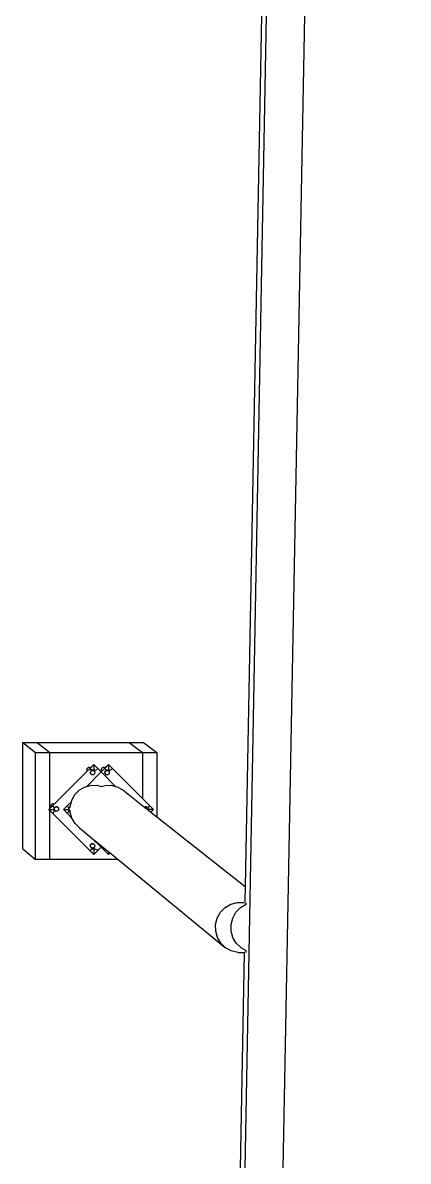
# Model space of a CAD drawing. Header units: inches. Extents: x -614 to 848, y -1045 to 1103.
# Drawn here: x 425.8 to 498.4, y -421.2 to -206.7 of the extents above; entities that cross this region are included whole.
import ezdxf

# ---------------------------------------------------------------- set-up
doc = ezdxf.new("R2010")
doc.units = ezdxf.units.IN
doc.header["$MEASUREMENT"] = 0

msp = doc.modelspace()

# ---------------------------------------------------------------- linework, layer by layer
for p, q in [((460.44086, -811.49995), (494.25119, 1015.55191)), ((474.61717, -431.30695), (498.36482, 832.66782)), ((471.28465, -173.421), (467.66491, -369.45227)), ((425.7605, -362.32241), (425.7605, -342.29464)), ((425.7605, -342.29464), (428.14658, -344.21295)), ((425.7605, -342.29464), (428.48625, -342.29464)), ((428.48625, -342.29464), (430.8876, -344.21295)), ((428.48625, -342.29464), (445.78827, -342.29464)), ((445.78827, -342.29464), (448.28659, -344.21295)), ((445.78827, -342.29464), (448.51402, -342.29464)), ((448.51402, -342.29464), (451.02761, -344.21295)), ((428.14658, -364.35296), (428.14658, -344.21295)), ((428.14658, -344.21295), (430.8876, -344.21295)), ((430.8876, -344.21295), (448.28659, -344.21295)), ((430.8876, -354.70366), (430.8876, -344.21295)), ((448.28659, -344.21295), (448.28659, -352.85928)), ((448.28659, -344.21295), (451.02761, -344.21295)), ((451.02761, -344.21295), (451.02761, -356.30891)), ((437.81229, -347.29721), (437.79803, -347.40554)), ((437.79803, -347.40554), (437.81229, -347.51387)), ((437.8541, -347.19626), (437.81229, -347.29721)), ((437.81229, -347.51387), (437.8541, -347.61482)), ((437.8541, -347.19626), (437.92062, -347.10957)), ((437.90722, -347.68404), (438.38813, -347.20313)), ((437.92011, -347.70084), (438.4047, -347.21625)), ((437.92062, -347.10957), (438.0073, -347.04306)), ((438.0073, -347.04306), (438.10825, -347.00124)), ((438.21658, -346.98698), (438.10825, -347.00124)), ((438.32491, -347.00124), (438.21658, -346.98698)), ((438.42586, -347.04306), (438.32491, -347.00124)), ((438.38813, -347.20313), (438.49509, -347.09618)), ((438.38813, -347.20313), (438.4047, -347.21625)), ((438.4047, -347.21625), (438.51188, -347.10906)), ((438.4047, -347.21625), (438.62344, -347.3841)), ((438.49509, -347.09618), (438.42586, -347.04306)), ((438.49509, -347.09618), (439.13495, -346.45631)), ((438.51188, -347.10906), (438.49509, -347.09618)), ((438.51188, -347.10906), (439.14979, -346.47115)), ((438.62344, -347.3841), (438.87818, -347.48962)), ((438.77029, -347.52561), (438.66919, -347.56748)), ((438.87878, -347.51132), (438.77029, -347.52561)), ((438.78409, -347.5495), (438.88888, -347.53571)), ((438.87818, -347.48962), (439.15155, -347.52561)), ((438.98728, -347.52561), (438.87878, -347.51132)), ((438.88888, -347.53571), (438.99368, -347.5495)), ((439.08838, -347.56748), (438.98728, -347.52561)), ((439.13495, -346.45631), (439.14979, -346.47115)), ((439.13495, -346.45631), (439.15155, -346.4694)), ((439.14979, -346.47115), (439.15155, -346.4694)), ((439.15155, -346.4694), (439.8984, -347.21625)), ((439.15155, -346.4694), (439.15155, -347.51994)), ((439.15155, -347.52561), (439.42491, -347.48962)), ((439.42491, -347.48962), (439.67965, -347.3841)), ((439.67965, -347.3841), (439.8984, -347.21625)), ((439.8984, -347.21625), (440.50924, -347.82709)), ((440.55331, -347.29721), (440.53905, -347.40554)), ((440.53905, -347.40554), (440.55331, -347.51387)), ((440.59513, -347.19626), (440.55331, -347.29721)), ((440.55331, -347.51387), (440.59513, -347.61482)), ((440.66164, -347.10957), (440.59513, -347.19626)), ((440.65, -347.68633), (441.13319, -347.20313)), ((440.74833, -347.04306), (440.66164, -347.10957)), ((440.6633, -347.70281), (441.14986, -347.21625)), ((440.84928, -347.00124), (440.74833, -347.04306)), ((440.95761, -346.98698), (440.84928, -347.00124)), ((441.06594, -347.00124), (440.95761, -346.98698)), ((441.16689, -347.04306), (441.06594, -347.00124)), ((441.13319, -347.20313), (441.2384, -347.09793)), ((441.13319, -347.20313), (441.14986, -347.21625)), ((441.14986, -347.21625), (441.25523, -347.11088)), ((441.14986, -347.21625), (441.36861, -347.3841)), ((441.2384, -347.09793), (441.16689, -347.04306)), ((441.2384, -347.09793), (441.88002, -346.45631)), ((441.25357, -347.10957), (441.2384, -347.09793)), ((441.25357, -347.10957), (441.25523, -347.11088)), ((441.25523, -347.11088), (441.89491, -346.4712)), ((441.36861, -347.3841), (441.62335, -347.48962)), ((441.51546, -347.52561), (441.41436, -347.56748)), ((441.62395, -347.51132), (441.51546, -347.52561)), ((441.52925, -347.5495), (441.63405, -347.53571)), ((441.62335, -347.48962), (441.89671, -347.52561)), ((441.73245, -347.52561), (441.62395, -347.51132)), ((441.63405, -347.53571), (441.73885, -347.5495)), ((441.83355, -347.56748), (441.73245, -347.52561)), ((441.88002, -346.45631), (441.89491, -346.4712)), ((441.88002, -346.45631), (441.89671, -346.4694)), ((441.89491, -346.4712), (441.89671, -346.4694)), ((441.89671, -346.4694), (442.64356, -347.21625)), ((441.89671, -346.4694), (441.89671, -347.51994)), ((441.89671, -347.52561), (442.17008, -347.48962)), ((442.17008, -347.48962), (442.42481, -347.3841)), ((442.42481, -347.3841), (442.64356, -347.21625)), ((442.64356, -347.21625), (448.28659, -352.85928)), ((431.66767, -353.9236), (437.90722, -347.68404)), ((431.68446, -353.93648), (437.92011, -347.70084)), ((437.79522, -350.57089), (440.52413, -347.84198)), ((437.8541, -347.61482), (437.90722, -347.68404)), ((437.90722, -347.68404), (437.92011, -347.70084)), ((438.47388, -347.82202), (438.45959, -347.93051)), ((438.45959, -347.93051), (438.47388, -348.03901)), ((438.48398, -347.83212), (438.46969, -347.94061)), ((438.46969, -347.94061), (438.48398, -348.04911)), ((438.51576, -347.72092), (438.47388, -347.82202)), ((438.47388, -348.03901), (438.51576, -348.14011)), ((438.52586, -347.73102), (438.48398, -347.83212)), ((438.48398, -347.94061), (438.49778, -347.83581)), ((438.49778, -348.04541), (438.48398, -347.94061)), ((438.48398, -348.04911), (438.52586, -348.15021)), ((438.49778, -347.83581), (438.53823, -347.73816)), ((438.53823, -348.14307), (438.49778, -348.04541)), ((438.58237, -347.6341), (438.51576, -347.72092)), ((438.51576, -348.14011), (438.58237, -348.22692)), ((438.51816, -347.96774), (438.53196, -347.86293)), ((438.53196, -348.07254), (438.51816, -347.96774)), ((438.59247, -347.6442), (438.52586, -347.73102)), ((438.52586, -348.15021), (438.5837, -348.22559)), ((438.53196, -347.86293), (438.57241, -347.76527)), ((438.57241, -348.17021), (438.53196, -348.07254)), ((438.53823, -347.73816), (438.60257, -347.6543)), ((438.5938, -348.21549), (438.53823, -348.14307)), ((438.57241, -347.76527), (438.63677, -347.6814)), ((438.60136, -348.20793), (438.57241, -348.17021)), ((438.66919, -347.56748), (438.58237, -347.6341)), ((438.5938, -348.21549), (438.58237, -348.22692)), ((438.5837, -348.22559), (438.58809, -348.23131)), ((438.58809, -348.23131), (438.59247, -348.23702)), ((438.59247, -348.23702), (438.67929, -348.30364)), ((438.5938, -348.21549), (438.60136, -348.20793)), ((438.60257, -348.22692), (438.5938, -348.21549)), ((438.63507, -348.25186), (438.60136, -348.20793)), ((438.60257, -347.6543), (438.68643, -347.58995)), ((438.63507, -348.25186), (438.60257, -348.22692)), ((438.63677, -348.25407), (438.63507, -348.25186)), ((438.63677, -347.6814), (438.72063, -347.61705)), ((438.72063, -348.31842), (438.63677, -348.25407)), ((438.67929, -348.30364), (438.78039, -348.34552)), ((438.68643, -347.58995), (438.78409, -347.5495)), ((438.72063, -347.61705), (438.81829, -347.5766)), ((438.81829, -348.35888), (438.72063, -348.31842)), ((438.78039, -348.34552), (438.78868, -348.34661)), ((438.81829, -347.5766), (438.9231, -347.5628)), ((438.9231, -348.37268), (438.81829, -348.35888)), ((438.9231, -347.5628), (439.02791, -347.5766)), ((439.02791, -348.35888), (438.9231, -348.37268)), ((438.99368, -347.5495), (439.09134, -347.58995)), ((439.02791, -347.5766), (439.12557, -347.61705)), ((439.12557, -348.31842), (439.02791, -348.35888)), ((439.1752, -347.6341), (439.08838, -347.56748)), ((439.09134, -347.58995), (439.12557, -347.61705)), ((439.12557, -347.61705), (439.1752, -347.6543)), ((439.20943, -348.25407), (439.12557, -348.31842)), ((439.24181, -347.72092), (439.1752, -347.6341)), ((439.1752, -347.6543), (439.17675, -347.65632)), ((439.17675, -347.65632), (439.20943, -347.6814)), ((439.25191, -347.73102), (439.1853, -347.6442)), ((439.20943, -347.6814), (439.24423, -347.72675)), ((439.27379, -348.17021), (439.20943, -348.25407)), ((439.24423, -347.72675), (439.24181, -347.72092)), ((439.24423, -347.72675), (439.27379, -347.76527)), ((439.25708, -347.7435), (439.25191, -347.73102)), ((439.27379, -347.76527), (439.31424, -347.86293)), ((439.31424, -348.07254), (439.27379, -348.17021)), ((439.31424, -347.86293), (439.32804, -347.96774)), ((439.32804, -347.96774), (439.31424, -348.07254)), ((440.50924, -347.82709), (440.65, -347.68633)), ((440.50924, -347.82709), (440.52413, -347.84198)), ((440.52413, -347.84198), (440.6633, -347.70281)), ((440.52413, -347.84198), (443.24567, -350.56353)), ((440.59513, -347.61482), (440.65, -347.68633)), ((440.65, -347.68633), (440.66164, -347.7015)), ((440.66164, -347.7015), (440.6633, -347.70281)), ((441.21904, -347.82202), (441.20476, -347.93051)), ((441.20476, -347.93051), (441.21904, -348.03901)), ((441.22914, -347.83212), (441.21486, -347.94061)), ((441.21486, -347.94061), (441.22914, -348.04911)), ((441.26092, -347.72092), (441.21904, -347.82202)), ((441.21904, -348.03901), (441.26092, -348.14011)), ((441.27102, -347.73102), (441.22914, -347.83212)), ((441.22914, -347.94061), (441.24294, -347.83581)), ((441.24294, -348.04541), (441.22914, -347.94061)), ((441.22914, -348.04911), (441.27102, -348.15021)), ((441.24294, -347.83581), (441.28339, -347.73816)), ((441.28339, -348.14307), (441.24294, -348.04541)), ((441.32754, -347.6341), (441.26092, -347.72092)), ((441.26092, -348.14011), (441.32754, -348.22692)), ((441.26354, -347.96774), (441.27734, -347.86293)), ((441.27734, -348.07254), (441.26354, -347.96774)), ((441.33764, -347.6442), (441.27102, -347.73102)), ((441.27102, -348.15021), (441.32887, -348.22559)), ((441.27734, -347.86293), (441.31779, -347.76527)), ((441.31779, -348.17021), (441.27734, -348.07254)), ((441.28339, -347.73816), (441.34774, -347.6543)), ((441.33897, -348.21549), (441.28339, -348.14307)), ((441.31779, -347.76527), (441.38215, -347.6814)), ((441.34665, -348.20781), (441.31779, -348.17021)), ((441.41436, -347.56748), (441.32754, -347.6341)), ((441.33897, -348.21549), (441.32754, -348.22692)), ((441.32887, -348.22559), (441.33325, -348.23131)), ((441.33325, -348.23131), (441.33764, -348.23702)), ((441.33764, -348.23702), (441.42446, -348.30364)), ((441.33897, -348.21549), (441.34665, -348.20781)), ((441.34774, -348.22692), (441.33897, -348.21549)), ((441.38075, -348.25226), (441.34665, -348.20781)), ((441.34774, -347.6543), (441.4316, -347.58995)), ((441.38075, -348.25226), (441.34774, -348.22692)), ((441.38215, -348.25407), (441.38075, -348.25226)), ((441.38215, -347.6814), (441.46601, -347.61705)), ((441.46601, -348.31842), (441.38215, -348.25407)), ((441.42446, -348.30364), (441.52556, -348.34552)), ((441.4316, -347.58995), (441.52925, -347.5495)), ((441.46601, -347.61705), (441.56368, -347.5766)), ((441.56368, -348.35888), (441.46601, -348.31842)), ((441.52556, -348.34552), (441.53416, -348.34665)), ((441.56368, -347.5766), (441.66848, -347.5628)), ((441.66848, -348.37268), (441.56368, -348.35888)), ((441.66848, -347.5628), (441.77329, -347.5766)), ((441.77329, -348.35888), (441.66848, -348.37268)), ((441.73885, -347.5495), (441.8365, -347.58995)), ((441.77329, -347.5766), (441.87095, -347.61705)), ((441.87095, -348.31842), (441.77329, -348.35888)), ((441.92036, -347.6341), (441.83355, -347.56748)), ((441.8365, -347.58995), (441.87095, -347.61705)), ((441.87095, -347.61705), (441.92036, -347.6543)), ((441.95482, -348.25407), (441.87095, -348.31842)), ((441.98698, -347.72092), (441.92036, -347.6341)), ((441.92036, -347.6543), (441.92161, -347.65592)), ((441.92161, -347.65592), (441.95482, -347.6814)), ((441.99708, -347.73102), (441.93046, -347.6442)), ((441.95482, -347.6814), (441.98914, -347.72614)), ((442.01917, -348.17021), (441.95482, -348.25407)), ((441.98914, -347.72614), (441.98698, -347.72092)), ((441.98914, -347.72614), (442.01917, -347.76527)), ((442.002, -347.7429), (441.99708, -347.73102)), ((442.01917, -347.76527), (442.05962, -347.86293)), ((442.05962, -348.07254), (442.01917, -348.17021)), ((442.05962, -347.86293), (442.07342, -347.96774)), ((442.07342, -347.96774), (442.05962, -348.07254)), ((435.56185, -352.12155), (436.3789, -351.28393)), ((436.3789, -351.28393), (437.3849, -350.68632)), ((437.3849, -350.68632), (437.79522, -350.57089)), ((437.79522, -350.57089), (438.5113, -350.36945)), ((438.5113, -350.36945), (439.68133, -350.35491)), ((439.68133, -350.35491), (440.5354, -350.57241)), ((440.5354, -350.57241), (441.25647, -350.36945)), ((441.25647, -350.36945), (442.4265, -350.35491)), ((442.4265, -350.35491), (443.24567, -350.56353)), ((443.24567, -350.56353), (443.56043, -350.64369)), ((443.56043, -350.64369), (444.58097, -351.21611)), ((444.58097, -351.21611), (448.69939, -354.46963)), ((431.24504, -353.92048), (431.15836, -353.98699)), ((431.24504, -353.92048), (431.34599, -353.87866)), ((431.45432, -353.8644), (431.34599, -353.87866)), ((431.41173, -354.17953), (431.66767, -353.9236)), ((431.42803, -354.19291), (431.68446, -353.93648)), ((431.45432, -353.8644), (431.56265, -353.87866)), ((431.6636, -353.92048), (431.56265, -353.87866)), ((431.66767, -353.9236), (431.6636, -353.92048)), ((431.68446, -353.93648), (431.66767, -353.9236)), ((434.1732, -354.19291), (434.90926, -353.45685)), ((434.70064, -354.27602), (434.90926, -353.45685)), ((434.90926, -353.45685), (434.98942, -353.14209)), ((434.98942, -353.14209), (435.56185, -352.12155)), ((448.28659, -352.85928), (449.62022, -354.19291)), ((430.66491, -354.92635), (430.8876, -354.70366)), ((430.66491, -354.92635), (430.68118, -354.93976)), ((430.8876, -355.14904), (430.66491, -354.92635)), ((430.68118, -354.93976), (430.8876, -354.73334)), ((431.42803, -355.68661), (430.68118, -354.93976)), ((430.68118, -354.93976), (431.69449, -354.93976)), ((430.8876, -354.70366), (431.09496, -354.4963)), ((430.8876, -354.73334), (431.10785, -354.5131)), ((430.8876, -354.73334), (430.8876, -354.70366)), ((430.8876, -364.35296), (430.8876, -355.14904)), ((431.41173, -355.67317), (430.8876, -355.14904)), ((431.05003, -354.17463), (431.03577, -354.28296)), ((431.03577, -354.28296), (431.05003, -354.39129)), ((431.09184, -354.07368), (431.05003, -354.17463)), ((431.05003, -354.39129), (431.09184, -354.49224)), ((431.15836, -353.98699), (431.09184, -354.07368)), ((431.09184, -354.49224), (431.09496, -354.4963)), ((431.09496, -354.4963), (431.41173, -354.17953)), ((431.09496, -354.4963), (431.10785, -354.5131)), ((431.10785, -354.5131), (431.42462, -354.19633)), ((431.42462, -354.19633), (431.41173, -354.17953)), ((431.41173, -354.17953), (431.42803, -354.19291)), ((431.41173, -355.67317), (431.42803, -355.68661)), ((438.38813, -362.64957), (431.41173, -355.67317)), ((431.42462, -354.19633), (431.42803, -354.19291)), ((431.59588, -354.41166), (431.42803, -354.19291)), ((431.42803, -355.68661), (431.59588, -355.46786)), ((438.4047, -362.66327), (431.42803, -355.68661)), ((431.7014, -354.6664), (431.59588, -354.41166)), ((431.59588, -355.46786), (431.7014, -355.21313)), ((431.6876, -354.70614), (431.67332, -354.81463)), ((431.67332, -354.81463), (431.6876, -354.92312)), ((431.68712, -354.81833), (431.7014, -354.70983)), ((431.7014, -354.91943), (431.68712, -354.81833)), ((431.72948, -354.60503), (431.6876, -354.70614)), ((431.6876, -354.92312), (431.69449, -354.93976)), ((431.69449, -354.93976), (431.70676, -354.93976)), ((431.69449, -354.93976), (431.72948, -355.02422)), ((431.70574, -354.69936), (431.7014, -354.6664)), ((431.70574, -354.69936), (431.7014, -354.70983)), ((431.7014, -354.91943), (431.7014, -354.92682)), ((431.7014, -354.91943), (431.73074, -354.99026)), ((431.7014, -354.92682), (431.73, -354.99587)), ((431.7014, -355.21313), (431.73, -354.99587)), ((431.74328, -354.60873), (431.70574, -354.69936)), ((431.72291, -354.82976), (431.70574, -354.69936)), ((431.70676, -354.93976), (431.70982, -354.93976)), ((431.70982, -354.93976), (431.73173, -354.93976)), ((431.72126, -354.84229), (431.72291, -354.82976)), ((431.73506, -354.9471), (431.72126, -354.84229)), ((431.72291, -354.82976), (431.73506, -354.73749)), ((431.7961, -354.51822), (431.72948, -354.60503)), ((431.72948, -355.02422), (431.78733, -355.09961)), ((431.73, -354.99587), (431.73074, -354.99026)), ((431.73, -354.99587), (431.74328, -355.02792)), ((431.73074, -354.99026), (431.73609, -354.9496)), ((431.74185, -355.01708), (431.73074, -354.99026)), ((431.73506, -354.73749), (431.77551, -354.63982)), ((431.73609, -354.9496), (431.73506, -354.9471)), ((431.77551, -355.04476), (431.73609, -354.9496)), ((431.79743, -355.08951), (431.74185, -355.01708)), ((431.74328, -354.60873), (431.8062, -354.52832)), ((431.74328, -355.02792), (431.80989, -355.11474)), ((431.77551, -354.63982), (431.83725, -354.55937)), ((431.80446, -355.08248), (431.77551, -355.04476)), ((431.78733, -355.09961), (431.79171, -355.10533)), ((431.79171, -355.10533), (431.7961, -355.11104)), ((431.7961, -355.11104), (431.88291, -355.17766)), ((431.79743, -355.08951), (431.80446, -355.08248)), ((431.8062, -355.10094), (431.79743, -355.08951)), ((431.8364, -355.12412), (431.80446, -355.08248)), ((431.8062, -354.52832), (431.89006, -354.46397)), ((431.80989, -354.52191), (431.8062, -354.52832)), ((431.8062, -354.52832), (431.83725, -354.55937)), ((431.8062, -355.10094), (431.83986, -355.12863)), ((431.8364, -355.12412), (431.8062, -355.10094)), ((431.89671, -354.4553), (431.80989, -354.52191)), ((431.80989, -355.11474), (431.89671, -355.18136)), ((431.83986, -355.12863), (431.8364, -355.12412)), ((431.83725, -354.55937), (431.83986, -354.55596)), ((431.83986, -354.55596), (431.92373, -354.4916)), ((431.9225, -355.19204), (431.83986, -355.12863)), ((431.88291, -355.17766), (431.98402, -355.21954)), ((431.89006, -354.46397), (431.98771, -354.42352)), ((431.99781, -354.41342), (431.89671, -354.4553)), ((431.89671, -355.18136), (431.9225, -355.19204)), ((431.92373, -355.19298), (431.9225, -355.19204)), ((431.92373, -354.4916), (432.02139, -354.45115)), ((432.02139, -355.23343), (431.92373, -355.19298)), ((431.98402, -355.21954), (431.98963, -355.22027)), ((431.98771, -354.42352), (432.09251, -354.40972)), ((432.10631, -354.39914), (431.99781, -354.41342)), ((432.02139, -354.45115), (432.1262, -354.43735)), ((432.1262, -355.24723), (432.02139, -355.23343)), ((432.09251, -354.40972), (432.19731, -354.42352)), ((432.2148, -354.41342), (432.10631, -354.39914)), ((432.1262, -354.43735), (432.231, -354.45115)), ((432.231, -355.23343), (432.1262, -355.24723)), ((432.19731, -354.42352), (432.29496, -354.46397)), ((432.3159, -354.4553), (432.2148, -354.41342)), ((432.231, -354.45115), (432.32866, -354.4916)), ((432.32866, -355.19298), (432.231, -355.23343)), ((432.29496, -354.46397), (432.37882, -354.52832)), ((432.40272, -354.52191), (432.3159, -354.4553)), ((432.32866, -354.4916), (432.38213, -354.53263)), ((432.41253, -355.12863), (432.32866, -355.19298)), ((432.37882, -354.52832), (432.41253, -354.55596)), ((432.37882, -354.52832), (432.38213, -354.53263)), ((432.38213, -354.53263), (432.41253, -354.55596)), ((432.45554, -354.60503), (432.38892, -354.51822)), ((432.41253, -354.55596), (432.47688, -354.63982)), ((432.47688, -355.04476), (432.41253, -355.12863)), ((432.46181, -354.62019), (432.45554, -354.60503)), ((432.47688, -354.63982), (432.51734, -354.73749)), ((432.51734, -354.9471), (432.47688, -355.04476)), ((432.51734, -354.73749), (432.53113, -354.84229)), ((432.53113, -354.84229), (432.51734, -354.9471)), ((433.42635, -354.93976), (434.1732, -354.19291)), ((434.1732, -355.68661), (433.42635, -354.93976)), ((433.42635, -354.93976), (434.43966, -354.93976)), ((434.34105, -354.41166), (434.1732, -354.19291)), ((434.1732, -355.68661), (434.34105, -355.46786)), ((435.02161, -356.53502), (434.1732, -355.68661)), ((434.44657, -354.6664), (434.34105, -354.41166)), ((434.34105, -355.46786), (434.44657, -355.21313)), ((434.43277, -354.70614), (434.41849, -354.81463)), ((434.41849, -354.81463), (434.43277, -354.92312)), ((434.43228, -354.81833), (434.44657, -354.70983)), ((434.44657, -354.91943), (434.43228, -354.81833)), ((434.47465, -354.60503), (434.43277, -354.70614)), ((434.43277, -354.92312), (434.43966, -354.93976)), ((434.43966, -354.93976), (434.45193, -354.93976)), ((434.43966, -354.93976), (434.47465, -355.02422)), ((434.45091, -354.69936), (434.44657, -354.6664)), ((434.45091, -354.69936), (434.44657, -354.70983)), ((434.44657, -354.91943), (434.44657, -354.92682)), ((434.44657, -354.91943), (434.47591, -354.99026)), ((434.44657, -354.92682), (434.47517, -354.99587)), ((434.44657, -355.21313), (434.47517, -354.99587)), ((434.48844, -354.60873), (434.45091, -354.69936)), ((434.46818, -354.83057), (434.45091, -354.69936)), ((434.45193, -354.93976), (434.45499, -354.93976)), ((434.45499, -354.93976), (434.47689, -354.93976)), ((434.46664, -354.84229), (434.46818, -354.83057)), ((434.48044, -354.9471), (434.46664, -354.84229)), ((434.46818, -354.83057), (434.48044, -354.73749)), ((434.54126, -354.51822), (434.47465, -354.60503)), ((434.47465, -355.02422), (434.53249, -355.09961)), ((434.47517, -354.99587), (434.47591, -354.99026)), ((434.47517, -354.99587), (434.48844, -355.02792)), ((434.47591, -354.99026), (434.48131, -354.94921)), ((434.48702, -355.01708), (434.47591, -354.99026)), ((434.48044, -354.73749), (434.52089, -354.63982)), ((434.48131, -354.94921), (434.48044, -354.9471)), ((434.52089, -355.04476), (434.48131, -354.94921)), ((434.54259, -355.08951), (434.48702, -355.01708)), ((434.48844, -354.60873), (434.55136, -354.52832)), ((434.48844, -355.02792), (434.55506, -355.11474)), ((434.52089, -354.63982), (434.58253, -354.55949)), ((434.54974, -355.08236), (434.52089, -355.04476)), ((434.53249, -355.09961), (434.53688, -355.10533)), ((434.53688, -355.10533), (434.54126, -355.11104)), ((434.54126, -355.11104), (434.62808, -355.17766)), ((434.54259, -355.08951), (434.54974, -355.08236)), ((434.55136, -355.10094), (434.54259, -355.08951)), ((434.58209, -355.12452), (434.54974, -355.08236)), ((434.55136, -354.52832), (434.63522, -354.46397)), ((434.55506, -354.52191), (434.55136, -354.52832)), ((434.55136, -354.52832), (434.58253, -354.55949)), ((434.55136, -355.10094), (434.58524, -355.12863)), ((434.58209, -355.12452), (434.55136, -355.10094)), ((434.64188, -354.4553), (434.55506, -354.52191)), ((434.55506, -355.11474), (434.64188, -355.18136)), ((434.58524, -355.12863), (434.58209, -355.12452)), ((434.58253, -354.55949), (434.58524, -354.55596)), ((434.58524, -354.55596), (434.66911, -354.4916)), ((434.66814, -355.19223), (434.58524, -355.12863)), ((434.62808, -355.17766), (434.71228, -355.21254)), ((434.63522, -354.46397), (434.70263, -354.43605)), ((434.70256, -354.43016), (434.64188, -354.4553)), ((434.64188, -355.18136), (434.66814, -355.19223)), ((434.66911, -355.19298), (434.66814, -355.19223)), ((434.66911, -354.4916), (434.73652, -354.46368)), ((434.71226, -355.21085), (434.66911, -355.19298)), ((434.70256, -354.43016), (434.70064, -354.27602)), ((434.70263, -354.43605), (434.70256, -354.43016)), ((434.71519, -355.44605), (434.71226, -355.21085)), ((434.74598, -355.22482), (434.71226, -355.21085)), ((435.02161, -356.53502), (434.71519, -355.44605)), ((448.71807, -354.4553), (448.69939, -354.46963)), ((448.69939, -354.46963), (448.72232, -354.48774)), ((448.81917, -354.41342), (448.71807, -354.4553)), ((448.72232, -354.48774), (448.73531, -354.47777)), ((448.72232, -354.48774), (448.7573, -354.51538)), ((448.73531, -354.47777), (448.83297, -354.43732)), ((448.7573, -354.51538), (448.7703, -354.5054)), ((448.7573, -354.51538), (449.35339, -354.98629)), ((448.7703, -354.5054), (448.86796, -354.46495)), ((448.92767, -354.39914), (448.81917, -354.41342)), ((448.83297, -354.43732), (448.93777, -354.42352)), ((448.86796, -354.46495), (448.97277, -354.45115)), ((449.03616, -354.41342), (448.92767, -354.39914)), ((448.93777, -354.42352), (449.04257, -354.43732)), ((448.97277, -354.45115), (449.07757, -354.46495)), ((449.13726, -354.4553), (449.03616, -354.41342)), ((449.04257, -354.43732), (449.14022, -354.47777)), ((449.07757, -354.46495), (449.17524, -354.5054)), ((449.22408, -354.52191), (449.13726, -354.4553)), ((449.14022, -354.47777), (449.17524, -354.5054)), ((449.17524, -354.5054), (449.22408, -354.54211)), ((449.2907, -354.60873), (449.22408, -354.52191)), ((449.22408, -354.54211), (449.22551, -354.54398)), ((449.22551, -354.54398), (449.2591, -354.56976)), ((449.3008, -354.61883), (449.23418, -354.53201)), ((449.2591, -354.56976), (449.29268, -354.61351)), ((449.29268, -354.61351), (449.2907, -354.60873)), ((449.29268, -354.61351), (449.32345, -354.65362)), ((449.30553, -354.63027), (449.3008, -354.61883)), ((449.32345, -354.65362), (449.34249, -354.69958)), ((449.34686, -354.6664), (449.34249, -354.69958)), ((449.34249, -354.69958), (449.36391, -354.75128)), ((449.45237, -354.41166), (449.34686, -354.6664)), ((449.36391, -354.96089), (449.35339, -354.98629)), ((449.35339, -354.98629), (449.8937, -355.41313)), ((449.36391, -354.75128), (449.37771, -354.85609)), ((449.37771, -354.85609), (449.36391, -354.96089)), ((450.36707, -354.93976), (449.36669, -354.93976)), ((449.62022, -354.19291), (449.45237, -354.41166)), ((449.62022, -354.19291), (450.36707, -354.93976)), ((450.36707, -354.93976), (449.8937, -355.41313)), ((449.8937, -355.41313), (451.02761, -356.30891)), ((435.03206, -356.57245), (435.02161, -356.53502)), ((435.62967, -357.57846), (435.03206, -356.57245)), ((436.46729, -358.39551), (435.62967, -357.57846)), ((451.02761, -356.30891), (467.66491, -369.45227)), ((436.46729, -358.39551), (438.78633, -360.29974)), ((440.52413, -362.03754), (438.78633, -360.29974)), ((438.78633, -360.29974), (440.69482, -361.86685)), ((425.7605, -362.32241), (428.14658, -364.35296)), ((438.62344, -362.49542), (438.4047, -362.66327)), ((438.47388, -361.64342), (438.45959, -361.75192)), ((438.45959, -361.75192), (438.47388, -361.86041)), ((438.51576, -361.54232), (438.47388, -361.64342)), ((438.47388, -361.75192), (438.48768, -361.64712)), ((438.48768, -361.85671), (438.47388, -361.75192)), ((438.47388, -361.86041), (438.51576, -361.96151)), ((438.48768, -361.64712), (438.52813, -361.54946)), ((438.52813, -361.95437), (438.48768, -361.85671)), ((438.50806, -361.78012), (438.52186, -361.67531)), ((438.52186, -361.88492), (438.50806, -361.78012)), ((438.58237, -361.4555), (438.51576, -361.54232)), ((438.51576, -361.96151), (438.58237, -362.04833)), ((438.52186, -361.67531), (438.56231, -361.57765)), ((438.56231, -361.98259), (438.52186, -361.88492)), ((438.52813, -361.54946), (438.59247, -361.4656)), ((438.59247, -362.03823), (438.52813, -361.95437)), ((438.56231, -361.57765), (438.62667, -361.49379)), ((438.62296, -362.06162), (438.56231, -361.98259)), ((438.58237, -362.04833), (438.66919, -362.11495)), ((438.59247, -361.4656), (438.67633, -361.40126)), ((438.62296, -362.06162), (438.59247, -362.03823)), ((438.59247, -362.03823), (438.62667, -362.06645)), ((438.62667, -362.06645), (438.62296, -362.06162)), ((438.87818, -362.38991), (438.62344, -362.49542)), ((438.62667, -361.49379), (438.71053, -361.42943)), ((438.71053, -362.13081), (438.62667, -362.06645)), ((438.66919, -362.11495), (438.77029, -362.15682)), ((438.67633, -361.40126), (438.77399, -361.36081)), ((438.71053, -361.42943), (438.80819, -361.38898)), ((438.77476, -362.15741), (438.71053, -362.13081)), ((438.77029, -362.15682), (438.77476, -362.15741)), ((438.77399, -361.36081), (438.87878, -361.34701)), ((438.80819, -362.17126), (438.77476, -362.15741)), ((438.80819, -361.38898), (438.913, -361.37518)), ((438.913, -362.18506), (438.80819, -362.17126)), ((439.15155, -362.35392), (438.87818, -362.38991)), ((438.87878, -361.34701), (438.98358, -361.36081)), ((438.913, -361.37518), (439.01781, -361.38898)), ((439.01781, -362.17126), (438.913, -362.18506)), ((438.98358, -361.36081), (439.08124, -361.40126)), ((439.01781, -361.38898), (439.11547, -361.42943)), ((439.11547, -362.13081), (439.01781, -362.17126)), ((439.08124, -361.40126), (439.1651, -361.4656)), ((439.11547, -361.42943), (439.16866, -361.47025)), ((439.19933, -362.06645), (439.11547, -362.13081)), ((439.42491, -362.38991), (439.15155, -362.35392)), ((439.1651, -361.4656), (439.16866, -361.47025)), ((439.1651, -361.4656), (439.19933, -361.49379)), ((439.16866, -361.47025), (439.19933, -361.49379)), ((439.24181, -361.54232), (439.1752, -361.4555)), ((439.1752, -362.08498), (439.1752, -363.41012)), ((439.19933, -361.49379), (439.24796, -361.55715)), ((439.26369, -361.98259), (439.19933, -362.06645)), ((439.24796, -361.55715), (439.24181, -361.54232)), ((439.24796, -361.55715), (439.26369, -361.57765)), ((439.26369, -361.57765), (439.30414, -361.67531)), ((439.30414, -361.88492), (439.26369, -361.98259)), ((439.30414, -361.67531), (439.31794, -361.78012)), ((439.31794, -361.78012), (439.30414, -361.88492)), ((439.67965, -362.49542), (439.42491, -362.38991)), ((439.8984, -362.66327), (439.67965, -362.49542)), ((440.52265, -362.03902), (439.8984, -362.66327)), ((440.52413, -362.03754), (440.52265, -362.03902)), ((441.13319, -362.64957), (440.52265, -362.03902)), ((440.69482, -361.86685), (440.52413, -362.03754)), ((441.14986, -362.66327), (440.52413, -362.03754)), ((440.69482, -361.86685), (441.42956, -362.47017)), ((441.36861, -362.49542), (441.14986, -362.66327)), ((441.42956, -362.47017), (441.36861, -362.49542)), ((441.42956, -362.47017), (442.20222, -363.10462)), ((430.8876, -364.35296), (428.14658, -364.35296)), ((443.72249, -364.35296), (430.8876, -364.35296)), ((439.13495, -363.39639), (438.38813, -362.64957)), ((438.38813, -362.64957), (438.4047, -362.66327)), ((439.15155, -363.41012), (438.4047, -362.66327)), ((439.13495, -363.39639), (439.15155, -363.41012)), ((439.8984, -362.66327), (439.15155, -363.41012)), ((441.88002, -363.39639), (441.13319, -362.64957)), ((441.13319, -362.64957), (441.14986, -362.66327)), ((441.89671, -363.41012), (441.14986, -362.66327)), ((441.88002, -363.39639), (441.89671, -363.41012)), ((442.20222, -363.10462), (441.89671, -363.41012)), ((441.92036, -362.87318), (441.92036, -363.41012)), ((442.20222, -363.10462), (443.72249, -364.35296)), ((443.72249, -364.35296), (463.95741, -380.96842)), ((467.66491, -369.45227), (467.6156, -372.12262)), ((463.86346, -373.40893), (464.93283, -372.77368)), ((464.93283, -372.77368), (466.13017, -372.43686)), ((466.13017, -372.43686), (467.37389, -372.4214)), ((466.78153, -373.40893), (467.85089, -372.77368)), ((467.37389, -372.4214), (467.88659, -372.55197)), ((467.6156, -372.12262), (467.61172, -372.3331)), ((467.85089, -372.77368), (467.88659, -372.76364)), ((462.0795, -376.58948), (462.38647, -375.38413)), ((462.38647, -375.38413), (462.99495, -374.29931)), ((462.99495, -374.29931), (463.86346, -373.40893)), ((464.99757, -376.58948), (465.30454, -375.38413)), ((465.30454, -375.38413), (465.91301, -374.29931)), ((465.91301, -374.29931), (466.78153, -373.40893)), ((462.09496, -377.8332), (462.0795, -376.58948)), ((465.01303, -377.8332), (464.99757, -376.58948)), ((462.43179, -379.03054), (462.09496, -377.8332)), ((463.06704, -380.09991), (462.43179, -379.03054)), ((465.34986, -379.03054), (465.01303, -377.8332)), ((465.9851, -380.09991), (465.34986, -379.03054)), ((463.95741, -380.96842), (463.06704, -380.09991)), ((465.04224, -381.5769), (463.95741, -380.96842)), ((466.24758, -381.88387), (465.04224, -381.5769)), ((466.87548, -380.96842), (465.9851, -380.09991)), ((467.88659, -381.53555), (466.87548, -380.96842)), ((467.88659, -381.75721), (467.4913, -381.86841)), ((466.24758, -381.88387), (467.43563, -381.8691)), ((467.43563, -381.8691), (466.52276, -431.30695)), ((467.4913, -381.86841), (467.43563, -381.8691))]:
    msp.add_line(p, q)

doc.saveas('drawing.dxf')
